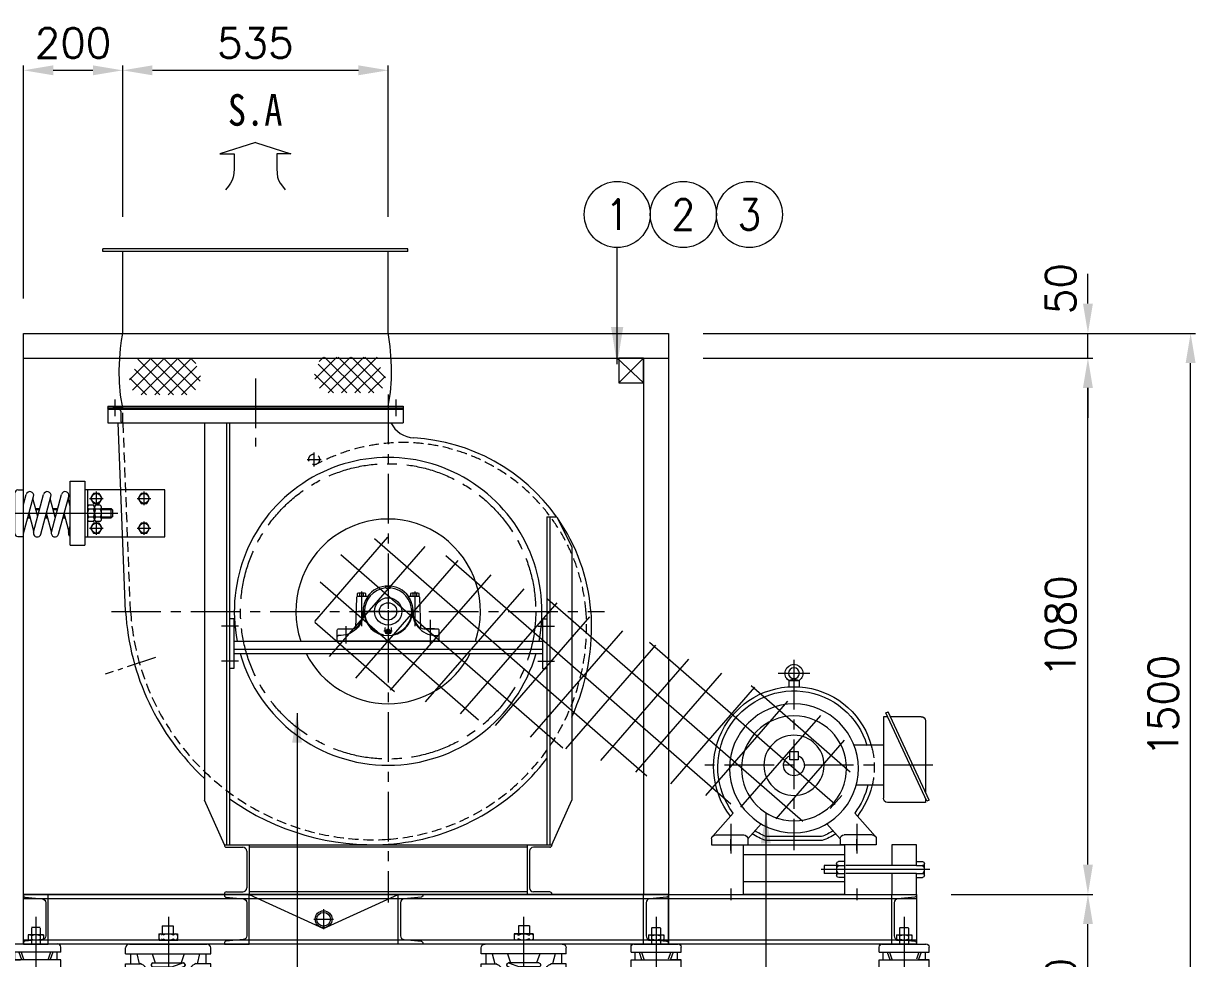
# Model space of a CAD drawing. Extents: x 14 to 18249, y -500 to 12444.
# Drawn here: x 5758 to 8121, y 2894 to 4778 of the extents above; entities that cross this region are included whole.
import ezdxf
from ezdxf.enums import TextEntityAlignment as Align

# ---------------------------------------------------------------- set-up
doc = ezdxf.new("R2010")
doc.units = 0
doc.header["$LTSCALE"] = 80
doc.header["$MEASUREMENT"] = 0
for name, pattern in [('CEN', [26, 20, -2, 2, -2]), ('CENTER', [2, 1.25, -0.25, 0.25, -0.25]), ('CENTER2', [1.125, 0.75, -0.125, 0.125, -0.125]), ('CENTERX2', [4, 2.5, -0.5, 0.5, -0.5]), ('HIDDEN', [0.375, 0.25, -0.125]), ('HIDDENX2', [0.75, 0.5, -0.25])]:
    doc.linetypes.add(name, pattern=pattern)
doc.layers.get('0').update_dxf_attribs({"linetype": 'CONTINUOUS', "lineweight": 18})
doc.layers.get('DEFPOINTS').update_dxf_attribs({"linetype": 'CONTINUOUS', "lineweight": 18})
for name, color, linetype, lineweight in [('12', 1, 'CENTER', 18), ('2', 2, 'HIDDENX2', 18), ('3', 2, 'CONTINUOUS', 18), ('ACT', 7, 'CONTINUOUS', 18), ('BASE', 7, 'CONTINUOUS', 18), ('CEN', 1, 'CEN', 18), ('CENTER', 1, 'CENTER', 18), ('DIM', 4, 'CONTINUOUS', 18), ('LIN', 2, 'CONTINUOUS', 18), ('NACHI', 16, 'CONTINUOUS', 18), ('NO', 2, 'CONTINUOUS', 18), ('THIN', 3, 'CONTINUOUS', 18)]:
    doc.layers.add(name, color=color, linetype=linetype, lineweight=lineweight)
doc.styles.add('GSC', font='romans.shx', dxfattribs={"width": 0.8, "height": 4, "bigfont": 'ghs.shx'})
doc.styles.add('ITALICT', font='TXT', dxfattribs={"width": 0.95, "height": 3})
doc.styles.get("Standard").update_dxf_attribs({"font": 'txt.shx', "bigfont": '2hs.shx'})
doc.dimstyles.get("Standard").update_dxf_attribs({"dimscale": 0, "dimtxt": 60, "dimasz": 60, "dimexe": 10, "dimexo": 70, "dimgap": 25, "dimtad": 1, "dimdec": 0, "dimlfac": -1, "dimzin": 0, "dimdsep": 46, "dimtxsty": 'Standard', "dimcen": 0, "dimclrd": 1, "dimclre": 1, "dimadec": 0, "dimazin": 0, "dimtfac": 1, "dimtdec": 0, "dimtix": 1, "dimtmove": 1, "dimatfit": 2, "dimfxl": 0, "dimtolj": 1, "dimtzin": 0, "dimlwd": 5, "dimlwe": 5, "dimarcsym": 0})

# ---------------------------------------------------------------- blocks, each defined once
blk = doc.blocks.new('*D14')
at = {"color": 1, "linetype": 'Continuous', "lineweight": 5}
for p, q in [((7628.4, 3023.4), (7913.9, 3023.4)), ((7903.9, 2713.4), (7903.9, 2963.4)), ((7778.4, 2653.4), (7913.9, 2653.4))]:
    blk.add_line(p, q, dxfattribs=at)
at = {"color": 1, "linetype": 'Continuous'}
for points in [[(7893.9, 2963.4), (7913.9, 2963.4), (7903.9, 3023.4)], [(7893.9, 2713.4), (7913.9, 2713.4), (7903.9, 2653.4)]]:
    blk.add_solid(points, dxfattribs=at)
at = {"layer": 'DEFPOINTS', "color": 0, "linetype": 'Continuous'}
for p in [(7558.4, 3023.4), (7903.9, 3023.4), (7708.4, 2653.4)]:
    blk.add_point(p, dxfattribs=at)
at = {"color": 0, "linetype": 'Continuous', "insert": (7848.9, 2818.4), "char_height": 60, "attachment_point": 5, "rotation": 90}
blk.add_mtext('\\A1;370', dxfattribs=at)
blk = doc.blocks.new('*D15')
at = {"color": 1, "linetype": 'Continuous', "lineweight": 5}
for p, q in [((7128.4, 4103.4), (7913.9, 4103.4)), ((7903.9, 3083.4), (7903.9, 4043.4)), ((7628.4, 3023.4), (7913.9, 3023.4))]:
    blk.add_line(p, q, dxfattribs=at)
at = {"color": 1, "linetype": 'Continuous'}
for points in [[(7893.9, 4043.4), (7913.9, 4043.4), (7903.9, 4103.4)], [(7893.9, 3083.4), (7913.9, 3083.4), (7903.9, 3023.4)]]:
    blk.add_solid(points, dxfattribs=at)
at = {"layer": 'DEFPOINTS', "color": 0, "linetype": 'Continuous'}
for p in [(7058.4, 4103.4), (7903.9, 4103.4), (7558.4, 3023.4)]:
    blk.add_point(p, dxfattribs=at)
at = {"color": 0, "linetype": 'Continuous', "insert": (7848.9, 3563.4), "char_height": 60, "attachment_point": 5, "rotation": 90}
blk.add_mtext('\\A1;1080', dxfattribs=at)
blk = doc.blocks.new('*D16')
at = {"color": 1, "linetype": 'Continuous', "lineweight": 5}
for p, q in [((7903.9, 4213.4), (7903.9, 4273.4)), ((7128.4, 4153.4), (7913.9, 4153.4)), ((7903.9, 4103.4), (7903.9, 4153.4)), ((7128.4, 4103.4), (7913.9, 4103.4)), ((7903.9, 4043.4), (7903.9, 3983.4))]:
    blk.add_line(p, q, dxfattribs=at)
at = {"color": 1, "linetype": 'Continuous'}
for points in [[(7893.9, 4213.4), (7913.9, 4213.4), (7903.9, 4153.4)], [(7893.9, 4043.4), (7913.9, 4043.4), (7903.9, 4103.4)]]:
    blk.add_solid(points, dxfattribs=at)
at = {"layer": 'DEFPOINTS', "color": 0, "linetype": 'Continuous'}
for p in [(7058.4, 4153.4), (7903.9, 4153.4), (7058.4, 4103.4)]:
    blk.add_point(p, dxfattribs=at)
at = {"color": 0, "linetype": 'Continuous', "insert": (7848.9, 4243.4), "char_height": 60, "attachment_point": 5, "rotation": 90}
blk.add_mtext('\\A1;50', dxfattribs=at)
blk = doc.blocks.new('*D17')
at = {"color": 1, "linetype": 'Continuous', "lineweight": 5}
for p, q in [((7128.4, 4153.4), (8120.8, 4153.4)), ((8110.8, 2713.4), (8110.8, 4093.4)), ((7778.4, 2653.4), (8120.8, 2653.4))]:
    blk.add_line(p, q, dxfattribs=at)
at = {"color": 1, "linetype": 'Continuous'}
for points in [[(8100.8, 4093.4), (8120.8, 4093.4), (8110.8, 4153.4)], [(8100.8, 2713.4), (8120.8, 2713.4), (8110.8, 2653.4)]]:
    blk.add_solid(points, dxfattribs=at)
at = {"layer": 'DEFPOINTS', "color": 0, "linetype": 'Continuous'}
for p in [(7058.4, 4153.4), (8110.8, 4153.4), (7708.4, 2653.4)]:
    blk.add_point(p, dxfattribs=at)
at = {"color": 0, "linetype": 'Continuous', "insert": (8055.8, 3403.4), "char_height": 60, "attachment_point": 5, "rotation": 90}
blk.add_mtext('\\A1;1500', dxfattribs=at)
blk = doc.blocks.new('htr(w)')
at = {"color": 2, "linetype": 'ByBlock'}
blk.add_line((-339.1, 112.4), (-339.1, -0.7), dxfattribs=at)
at = {"color": 2}
blk.add_line((287.4, 66), (272.6, 66), dxfattribs=at)
at = {"color": 6}
blk.add_line((285, 68.5), (275, 68.5), dxfattribs=at)
at = {"color": 2}
blk.add_lwpolyline([(285, 66), (285, 68.5), (284.5, 69), (275.5, 69), (275, 68.5), (275, 66)], dxfattribs=at)
at = {"layer": 'CEN'}
for p, q in [((-272.5, 91.4), (-305.1, 91.4)), ((-288.8, 75.2), (-288.8, 107.7)), ((-158.3, 91.4), (-190.8, 91.4)), ((-174.5, 75.2), (-174.5, 107.7)), ((303.4, 91.4), (335.9, 91.4)), ((319.6, 75.2), (319.6, 107.7)), ((412.2, 91.4), (444.7, 91.4)), ((428.4, 75.2), (428.4, 107.7)), ((-288.8, 4), (-288.8, 36.5)), ((340.6, 55.8), (-225.8, 55.8)), ((-174.5, 4), (-174.5, 36.5)), ((319.6, 4), (319.6, 36.5)), ((428.4, 4), (428.4, 36.5)), ((-272.5, 20.2), (-305.1, 20.2)), ((-158.3, 20.2), (-190.8, 20.2)), ((303.4, 20.2), (335.9, 20.2)), ((412.2, 20.2), (444.7, 20.2))]:
    blk.add_line(p, q, dxfattribs=at)
at = {"layer": 'DIM'}
for p, q in [((-186.6, 64.7), (-212.4, 64.7)), ((-95.1, 64.7), (-99.8, 64.7)), ((-75.9, 64.7), (-76.3, 64.7)), ((-52.4, 64.7), (-57.1, 64.7)), ((-10.7, 64.7), (-15.5, 64.7)), ((275.2, 64.7), (50.7, 64.7)), ((315.2, 64.7), (334.3, 64.7)), ((-186.6, 47), (-212.4, 47)), ((-71.2, 47), (-81, 47)), ((-29.5, 47), (-38.3, 47)), ((275.2, 47), (50.7, 47)), ((315.2, 47), (334.3, 47))]:
    blk.add_line(p, q, dxfattribs=at)
at = {"layer": 'LIN'}
for p, q in [((-111.7, 132.6), (-146.6, 132.6)), ((-146.6, -20.9), (-146.6, 132.6)), ((-111.7, 132.6), (-111.7, -20.9)), ((-146.6, 112.4), (-339.1, 112.4)), ((-295.6, 103.3), (-302.5, 91.4)), ((-302.5, 91.4), (-295.6, 79.6)), ((-282, 103.3), (-295.6, 103.3)), ((-275.1, 91.4), (-282, 103.3)), ((-282, 79.6), (-275.1, 91.4)), ((-181.4, 103.3), (-188.2, 91.4)), ((-188.2, 91.4), (-181.4, 79.6)), ((-167.7, 103.3), (-181.4, 103.3)), ((-160.8, 91.4), (-167.7, 103.3)), ((-167.7, 79.6), (-160.8, 91.4)), ((-153.6, -0.7), (-153.6, 112.4)), ((-107.8, 101), (-111.7, 86.6)), ((-108.7, 97.8), (-97.5, 55.8)), ((-84.1, 105.7), (-108.3, 15.4)), ((-66.6, 101), (-90.8, 10.7)), ((-66.7, 100.5), (-54.7, 55.8)), ((-41.4, 105.7), (-65.6, 15.4)), ((-23.8, 101), (-48, 10.7)), ((-24.5, 98.5), (-13.1, 55.8)), ((0, 104.7), (-23.9, 15.4)), ((0, 111.7), (0, 0)), ((14, 111.7), (0, 111.7)), ((20.9, 104.7), (20.9, 7)), ((291.7, 112.4), (478.7, 112.4)), ((291.7, -0.7), (291.7, 112.4)), ((298.7, -0.7), (298.7, 112.4)), ((305.9, 91.4), (312.8, 103.3)), ((312.8, 79.6), (305.9, 91.4)), ((312.8, 103.3), (326.5, 103.3)), ((326.5, 103.3), (333.3, 91.4)), ((333.3, 91.4), (326.5, 79.6)), ((414.7, 91.4), (421.6, 103.3)), ((421.6, 79.6), (414.7, 91.4)), ((421.6, 103.3), (435.3, 103.3)), ((435.3, 103.3), (442.1, 91.4)), ((442.1, 91.4), (435.3, 79.6)), ((478.7, 112.4), (478.7, -0.7)), ((-295.6, 79.6), (-282, 79.6)), ((-213.8, 63.3), (-210.1, 67)), ((-213.8, 63.3), (-213.8, 48.4)), ((-186.6, 67), (-210.1, 67)), ((-210.1, 67), (-210.1, 44.7)), ((-186.6, 70.4), (-186.6, 41.3)), ((-184, 75.2), (-172.6, 75.2)), ((-184, 65.5), (-172.6, 65.5)), ((-181.4, 79.6), (-167.7, 79.6)), ((-170.1, 70.4), (-170.1, 41.3)), ((-167.5, 75.2), (-156.1, 75.2)), ((-167.5, 65.5), (-156.1, 65.5)), ((-94.5, 67), (-100.4, 67)), ((-76.1, 65.4), (-64.1, 20.8)), ((-51.7, 67), (-57.7, 67)), ((-33.9, 63.4), (-22.5, 20.8)), ((-10.1, 67), (-16.1, 67)), ((23.5, 75.2), (34.9, 75.2)), ((23.5, 65.5), (34.9, 65.5)), ((37.4, 70.4), (37.4, 41.3)), ((40, 75.2), (51.4, 75.2)), ((40, 65.5), (51.4, 65.5)), ((275.2, 67), (50.7, 67)), ((53.9, 70.4), (53.9, 41.3)), ((275.2, 70.4), (275.2, 41.3)), ((277.7, 75.2), (289.2, 75.2)), ((277.7, 65.5), (289.2, 65.5)), ((312.6, 75.2), (301.2, 75.2)), ((312.6, 65.5), (301.2, 65.5)), ((326.5, 79.6), (312.8, 79.6)), ((315.2, 70.4), (315.2, 41.3)), ((315.2, 67), (332, 67)), ((335.7, 63.3), (332, 67)), ((332, 67), (332, 44.7)), ((335.7, 63.3), (335.7, 48.4)), ((435.3, 79.6), (421.6, 79.6)), ((-295.6, 32.1), (-302.5, 20.2)), ((-282, 32.1), (-295.6, 32.1)), ((-275.1, 20.2), (-282, 32.1)), ((-213.8, 48.4), (-210.1, 44.7)), ((-186.6, 44.7), (-210.1, 44.7)), ((-181.4, 32.1), (-188.2, 20.2)), ((-184, 46.2), (-172.6, 46.2)), ((-184, 36.5), (-172.6, 36.5)), ((-167.7, 32.1), (-181.4, 32.1)), ((-160.8, 20.2), (-167.7, 32.1)), ((-167.5, 46.2), (-156.1, 46.2)), ((-167.5, 36.5), (-156.1, 36.5)), ((-111.7, 38.9), (-106.8, 20.8)), ((-70.5, 44.7), (-81.7, 44.7)), ((-28.9, 44.7), (-38.9, 44.7)), ((0, 34.6), (-6.4, 10.7)), ((23.5, 46.2), (34.9, 46.2)), ((23.5, 36.5), (34.9, 36.5)), ((40, 46.2), (51.4, 46.2)), ((40, 36.5), (51.4, 36.5)), ((275.2, 44.7), (50.7, 44.7)), ((277.7, 46.2), (289.2, 46.2)), ((277.7, 36.5), (289.2, 36.5)), ((312.6, 46.2), (301.2, 46.2)), ((312.6, 36.5), (301.2, 36.5)), ((305.9, 20.2), (312.8, 32.1)), ((312.8, 32.1), (326.5, 32.1)), ((315.2, 44.7), (332, 44.7)), ((326.5, 32.1), (333.3, 20.2)), ((335.7, 48.4), (332, 44.7)), ((414.7, 20.2), (421.6, 32.1)), ((421.6, 32.1), (435.3, 32.1)), ((435.3, 32.1), (442.1, 20.2)), ((-302.5, 20.2), (-295.6, 8.4)), ((-295.6, 8.4), (-282, 8.4)), ((-282, 8.4), (-275.1, 20.2)), ((-188.2, 20.2), (-181.4, 8.4)), ((-181.4, 8.4), (-167.7, 8.4)), ((-167.7, 8.4), (-160.8, 20.2)), ((14, 0), (0, 0)), ((312.8, 8.4), (305.9, 20.2)), ((326.5, 8.4), (312.8, 8.4)), ((333.3, 20.2), (326.5, 8.4)), ((421.6, 8.4), (414.7, 20.2)), ((435.3, 8.4), (421.6, 8.4)), ((442.1, 20.2), (435.3, 8.4)), ((-339.1, -0.7), (-146.6, -0.7)), ((-111.7, -20.9), (-146.6, -20.9)), ((478.7, -0.7), (291.7, -0.7))]:
    blk.add_line(p, q, dxfattribs=at)
for centre, major_axis, start_param, end_param in [((-75.3, 103.4), (6.42, 6.42), 5.235988, 8.37758), ((-32.6, 103.4), (-6.42, 6.42), 3.665191, 6.806784), ((-116.6, 103.4), (-6.42, 6.42), 3.665191, 4.927986), ((14, 104.7), (4.94, 4.94), 5.497787, 7.068583), ((-166.9, 55.8), (13.9, 13.9), 1.843141, 2.869248), ((-180.7, 70.4), (-4.15, 4.15), -0.180888, 1.751684), ((-176, 70.4), (-4.15, 4.15), 2.960705, 4.893277), ((-189.8, 55.8), (-13.9, 13.9), 3.413937, 4.440045), ((-150.4, 55.8), (13.9, 13.9), 1.843141, 2.869248), ((-164.2, 70.4), (-4.15, 4.15), -0.180888, 1.751684), ((-159.5, 70.4), (-4.15, 4.15), 2.960705, 4.893277), ((-173.3, 55.8), (-13.9, 13.9), 3.413937, 4.440045), ((40.6, 55.8), (-13.9, 13.9), 0.272344, 1.298452), ((26.8, 70.4), (-4.15, 4.15), -0.180888, 1.751684), ((31.6, 70.4), (-4.15, 4.15), 2.960705, 4.893277), ((17.7, 55.8), (13.9, 13.9), 4.984733, 6.010841), ((57.1, 55.8), (-13.9, 13.9), 0.272344, 1.298452), ((43.3, 70.4), (-4.15, 4.15), -0.180888, 1.751684), ((48.1, 70.4), (-4.15, 4.15), 2.960705, 4.893277), ((34.2, 55.8), (-13.9, 13.9), 3.413937, 4.440045), ((294.9, 55.8), (-13.9, 13.9), 0.272344, 1.298452), ((281.1, 70.4), (-4.15, 4.15), -0.180888, 1.751684), ((285.8, 70.4), (4.15, 4.15), 4.531501, 6.464073), ((272, 55.8), (-13.9, 13.9), 3.413937, 4.440045), ((318.4, 55.8), (-13.9, 13.9), 0.272344, 1.298452), ((304.6, 70.4), (-4.15, 4.15), -0.180888, 1.751684), ((309.3, 70.4), (4.15, 4.15), 4.531501, 6.464073), ((295.5, 55.8), (-13.9, 13.9), 3.413937, 4.440045), ((-180.7, 41.3), (-4.15, 4.15), -0.180888, 1.751684), ((-176, 41.3), (4.15, 4.15), 4.531501, 6.464073), ((-164.2, 41.3), (-4.15, 4.15), -0.180888, 1.751684), ((-159.5, 41.3), (-4.15, 4.15), 2.960705, 4.893277), ((26.8, 41.3), (-4.15, 4.15), -0.180888, 1.751684), ((31.6, 41.3), (-4.15, 4.15), 2.960705, 4.893277), ((43.3, 41.3), (-4.15, 4.15), -0.180888, 1.751684), ((48.1, 41.3), (-4.15, 4.15), 2.960705, 4.893277), ((281.1, 41.3), (-4.15, 4.15), -0.180888, 1.751684), ((285.8, 41.3), (-4.15, 4.15), 2.960705, 4.893277), ((304.6, 41.3), (-4.15, 4.15), -0.180888, 1.751684), ((309.3, 41.3), (-4.15, 4.15), 2.960705, 4.893277), ((-99.5, 13), (-6.42, 6.42), 0.523599, 3.665191), ((-56.8, 13), (-6.42, 6.42), 0.523599, 3.665191), ((-15.2, 13), (-6.42, 6.42), 0.523599, 3.665191), ((14, 7), (4.94, 4.94), 3.926991, 5.497787)]:
    blk.add_ellipse(centre, major_axis=major_axis, ratio=1, start_param=start_param, end_param=end_param, dxfattribs=at)
for centre, major_axis in [((-288.8, 91.4), (-8.39, 8.39)), ((-174.5, 91.4), (-8.39, 8.39)), ((319.6, 91.4), (-8.39, 8.39)), ((428.4, 91.4), (-8.39, 8.39)), ((-288.8, 20.2), (-8.39, 8.39)), ((-174.5, 20.2), (-8.39, 8.39)), ((319.6, 20.2), (8.39, 8.39)), ((428.4, 20.2), (8.39, 8.39))]:
    blk.add_ellipse(centre, major_axis=major_axis, ratio=1, dxfattribs=at)
at = {"layer": 'THIN', "color": 6}
for p, q in [((275.5, 66), (275.5, 69)), ((284.5, 66), (284.5, 69))]:
    blk.add_line(p, q, dxfattribs=at)
blk = doc.blocks.new('SPRING MOUNT(def 50 FRONT)')
at = {"lineweight": 15}
for p, q in [((129.9, 238.5), (129.9, 222.3)), ((129.9, 238.5), (152, 238.5)), ((152, 238.5), (152, 222.3)), ((122.7, 222.2), (160.6, 222.2)), ((122.7, 222.2), (122.7, 209.6)), ((160.6, 222.2), (160.6, 209.6)), ((55.9, 181.7), (55.9, 193.7)), ((55.9, 181.7), (55.9, 193.7)), ((63.8, 201.7), (219.5, 201.7)), ((123.3, 209.6), (161.2, 209.6)), ((227.4, 181.7), (227.4, 193.7)), ((227.4, 181.7), (227.4, 193.7)), ((55.9, 181.7), (227.4, 181.7)), ((65.5, 181.7), (65.5, 162.1)), ((78.2, 181.7), (83.3, 162.1)), ((109.3, 181.7), (115.5, 163.7)), ((174, 181.7), (167.9, 163.7)), ((205.1, 181.7), (200.1, 162.1)), ((217.8, 181.7), (217.8, 162.1)), ((55.9, 68.1), (55.9, 162.1)), ((55.9, 162.1), (85.5, 162.1)), ((107.6, 160.5), (107.6, 158.7)), ((110.8, 163.7), (172.5, 163.7)), ((110.8, 155.5), (149.8, 155.5)), ((172.5, 163.7), (112.9, 142.3)), ((174.3, 123.3), (113.9, 142.2)), ((172.5, 155.5), (126.2, 138.4)), ((175.7, 160.5), (175.7, 158.7)), ((227.4, 162.1), (197.8, 162.1)), ((227.4, 162.1), (197.8, 162.1)), ((227.4, 68.1), (227.4, 162.1)), ((101.3, 140.9), (107.6, 64.8)), ((110, 140.3), (109.5, 138.8)), ((110, 140.2), (109.5, 138.8)), ((160.8, 119.4), (111.1, 134.9)), ((173.6, 123.4), (112.9, 104.1)), ((182.1, 140.9), (175.7, 64.8)), ((176.5, 120), (176.4, 118.2)), ((110.6, 102.1), (110.1, 100.6)), ((110.6, 102), (110.1, 100.5)), ((161, 77.7), (111.9, 96.5)), ((172.8, 80.4), (114.4, 104)), ((173.6, 115), (124.3, 100)), ((172.7, 80.4), (112.9, 66.5)), ((172.4, 72.2), (151.4, 67.1)), ((175.7, 77.3), (175.7, 75.4)), ((39, 52.3), (17.6, 52.3)), ((17.6, 31.7), (17.6, 52.3)), ((110.6, 64.5), (110.1, 63)), ((112, 59), (141.7, 59)), ((114.9, 58.5), (141.7, 58.5)), ((173, 58.5), (115.3, 58.5)), ((116, 67.1), (141.7, 67.1)), ((172.5, 67.1), (141.7, 67.1)), ((172.5, 59), (141.7, 59)), ((172.5, 58.5), (141.7, 58.5)), ((175.7, 64), (175.7, 62.1)), ((175.7, 63.5), (175.7, 61.7)), ((263.7, 52.3), (242.4, 52.3)), ((263.7, 52.3), (263.7, 31.7)), ((263.5, 42), (17.6, 42)), ((263.5, 31.7), (17.6, 31.7))]:
    blk.add_line(p, q, dxfattribs=at)
for centre, radius, start, end in [((126.6, 217.7), 4.47, 27.8855, 152.1145), ((141.7, 195.2), 27, 65.8105, 114.1895), ((156.7, 217.7), 4.48, 28.0312, 151.9688), ((63.8, 193.7), 7.9, 90, 180), ((126.6, 214), 4.47, 207.8855, 332.1145), ((141.7, 236.6), 27, 245.8105, 294.1895), ((156.7, 214), 4.48, 208.0312, 331.9688), ((219.5, 193.7), 7.9, 0, 90), ((219.5, 193.7), 7.9, 0, 90), ((77.6, 139.8), 23.7, 2.7593, 70.3922), ((110.8, 160.5), 3.16, 90, 180), ((110.8, 158.7), 3.16, 180, 270), ((113, 139.3), 3.2, 73.0374, 160.654), ((113, 139.2), 3.2, 73.0374, 160.654), ((172.5, 160.5), 3.16, 0, 90), ((172.5, 158.7), 3.16, 270, 0), ((205.7, 139.8), 23.7, 109.6078, 177.2407), ((112.5, 137.7), 3.16, 160.7604, 250.7604), ((112.5, 137.8), 3.16, 160.7604, 250.7604), ((112.6, 137.7), 3.17, 247.2939, 261.591), ((112.6, 137.8), 3.17, 247.2939, 261.591), ((173.2, 118.2), 3.16, 270, 0), ((173.4, 120.3), 3.16, 355.8918, 85.8918), ((113.1, 99.5), 3.16, 160.7604, 250.7604), ((113.1, 99.5), 3.16, 160.7604, 250.7604), ((113.6, 101), 3.2, 73.0374, 160.654), ((113.6, 100.9), 3.2, 73.0374, 160.654), ((113.2, 99.5), 3.17, 247.2939, 261.591), ((113.2, 99.4), 3.17, 247.2939, 261.591), ((172.6, 75.4), 3.16, 266.4469, 0), ((172.6, 77.3), 3.16, 0, 90), ((40.1, 68.1), 15.8, 270, 0), ((115.3, 66.4), 7.9, 191.7194, 270), ((113.1, 61.9), 3.16, 160.7604, 250.7604), ((113.6, 63.4), 3.2, 98.9445, 160.654), ((113.2, 61.9), 3.17, 247.2939, 248.2755), ((172.5, 64), 3.16, 0, 90), ((172.5, 62.1), 3.16, 270, 0), ((172.5, 61.7), 3.16, 270, 0), ((243.2, 68.1), 15.8, 180, 270)]:
    blk.add_arc(centre, radius, start, end, dxfattribs=at)
at = {"layer": '12', "lineweight": 15}
for p, q in [((17.6, 52.3), (17.6, 52.3)), ((263.7, 52.3), (263.7, 52.3))]:
    blk.add_line(p, q, dxfattribs=at)
at = {"layer": '3', "linetype": 'CENTERX2', "lineweight": 15}
blk.add_line((142.3, 256.5), (142.3, 5.2), dxfattribs=at)
blk = doc.blocks.new('SPRING MOUNT(def 50 SIDE)')
at = {"lineweight": 15}
for p, q in [((94.2, 220.9), (63.3, 220.9)), ((63.3, 220.9), (63.3, 210.6)), ((87.8, 236.1), (69.8, 236.1)), ((69.8, 234.6), (69.8, 202.7)), ((87.8, 234.6), (87.8, 202.7)), ((94.2, 220.9), (94.2, 210.6)), ((28.3, 186.5), (28.3, 196.3)), ((122.8, 202.7), (34.7, 202.7)), ((94.2, 210.6), (63.3, 210.6)), ((129.2, 186.5), (129.2, 196.3)), ((129.2, 186.5), (28.3, 186.5)), ((129.2, 170.6), (28.3, 170.6)), ((28.3, 170.6), (48.1, 170.6)), ((28.3, 67.4), (28.3, 170.6)), ((36.1, 186.5), (36.1, 170.6)), ((44.6, 186.5), (49.6, 171.8)), ((49.2, 186.5), (54.1, 171.9)), ((108.4, 186.5), (103.4, 171.9)), ((113, 186.5), (107.9, 171.8)), ((121.4, 186.5), (121.4, 170.6)), ((129.2, 67.4), (129.2, 170.6)), ((15.4, 54.6), (15.4, 32.7)), ((142.1, 32.7), (142.1, 54.6)), ((15.4, 43.7), (142.1, 43.7)), ((15.4, 32.7), (142.1, 32.7))]:
    blk.add_line(p, q, dxfattribs=at)
for centre, radius, start, end in [((66.6, 217.3), 3.64, 28.0312, 151.9688), ((78.8, 199), 22, 65.8105, 114.1895), ((91, 217.3), 3.63, 27.8855, 152.1145), ((34.7, 196.3), 6.42, 90, 180), ((34.7, 196.3), 6.42, 90, 180), ((66.6, 214.3), 3.64, 208.0312, 331.9688), ((78.8, 232.6), 22, 245.8105, 294.1895), ((91, 214.3), 3.63, 207.8855, 332.1145), ((122.8, 196.3), 6.42, 0, 90), ((15.4, 67.4), 12.8, 270, 0), ((142.1, 67.4), 12.8, 180, 270)]:
    blk.add_arc(centre, radius, start, end, dxfattribs=at)
at = {"layer": '3', "linetype": 'CENTERX2', "lineweight": 15}
blk.add_line((78.8, 257.2), (78.8, 5), dxfattribs=at)
blk = doc.blocks.new('*D49')
at = {"color": 1, "linetype": 'Continuous', "lineweight": 5}
for p, q in [((5758.4, 4223.4), (5758.4, 4693.2)), ((5818.4, 4683.2), (5898.4, 4683.2)), ((5958.4, 4388.4), (5958.4, 4693.2))]:
    blk.add_line(p, q, dxfattribs=at)
at = {"color": 1, "linetype": 'Continuous'}
for points in [[(5818.4, 4693.2), (5818.4, 4673.2), (5758.4, 4683.2)], [(5898.4, 4693.2), (5898.4, 4673.2), (5958.4, 4683.2)]]:
    blk.add_solid(points, dxfattribs=at)
at = {"layer": 'DEFPOINTS', "color": 0, "linetype": 'Continuous'}
for p in [(5958.4, 4683.2), (5958.4, 4318.4), (5758.4, 4153.4)]:
    blk.add_point(p, dxfattribs=at)
at = {"color": 0, "linetype": 'Continuous', "insert": (5858.4, 4738.2), "char_height": 60, "attachment_point": 5}
blk.add_mtext('\\A1;200', dxfattribs=at)
blk = doc.blocks.new('*D50')
at = {"color": 1, "linetype": 'Continuous', "lineweight": 5}
for p, q in [((5958.4, 4388.4), (5958.4, 4693.2)), ((6018.4, 4683.2), (6433.5, 4683.2)), ((6493.5, 4388.4), (6493.5, 4693.2))]:
    blk.add_line(p, q, dxfattribs=at)
at = {"color": 1, "linetype": 'Continuous'}
for points in [[(6018.4, 4693.2), (6018.4, 4673.2), (5958.4, 4683.2)], [(6433.5, 4693.2), (6433.5, 4673.2), (6493.5, 4683.2)]]:
    blk.add_solid(points, dxfattribs=at)
at = {"layer": 'DEFPOINTS', "color": 0, "linetype": 'Continuous'}
for p in [(6493.5, 4683.2), (5958.4, 4318.4), (6493.5, 4318.4)]:
    blk.add_point(p, dxfattribs=at)
at = {"color": 0, "linetype": 'Continuous', "insert": (6225.9, 4738.2), "char_height": 60, "attachment_point": 5}
blk.add_mtext('\\A1;535', dxfattribs=at)
blk = doc.blocks.new('15-1')
for p, q in [((0, 334.3), (-10.6, 330.6)), ((10.6, 330.6), (0, 334.3)), ((10.6, 330.6), (-10.6, 330.6)), ((-10.6, 330.6), (-10.6, 318)), ((10.6, 330.6), (10.6, 318)), ((-272.4, 89.5), (-189.7, 267.5)), ((-267.9, 87.4), (-185.2, 265.4)), ((-185.2, 265.4), (-189.7, 267.5)), ((-265, 249.6), (-265, 105.4)), ((-256.7, 257.9), (-194.1, 257.9)), ((-188.6, 257.9), (-180.3, 257.9)), ((-180.3, 257.9), (-180.3, 93.6)), ((-180.3, 200.2), (-121.2, 200.2)), ((8.3, 187.5), (-8.3, 187.5)), ((-8.3, 187.5), (-8.3, 170.9)), ((-8.3, 170.9), (8.3, 170.9)), ((8.3, 170.9), (8.3, 187.5)), ((-180.3, 119.8), (-125.3, 119.8)), ((-272.4, 89.5), (-267.9, 87.4)), ((-265, 93.6), (-265, 85.3)), ((-265, 85.3), (-188.6, 85.3)), ((-163.6, 17.5), (-122.5, 63.8)), ((163.6, 17.5), (122.5, 63.8)), ((-93, 11.6), (-66.2, 41.8)), ((93, 11.6), (66.2, 41.8)), ((-166, 11.6), (-166, 0)), ((-166, 0), (-93, 0)), ((-157.7, 19.9), (-101.3, 19.9)), ((-93, 11.6), (-93, 0)), ((-56.9, 8.3), (56.9, 8.3)), ((-55.4, 16.3), (55.4, 16.3)), ((93, 11.6), (93, 0)), ((166, 0), (93, 0)), ((157.7, 19.9), (101.3, 19.9)), ((166, 11.6), (166, 0))]:
    blk.add_line(p, q)
for centre, radius in [((0, 345.3), 11), ((0, 153.7), 129.8), ((0, 153.7), 105.8), ((0, 160), 60.6)]:
    blk.add_circle(centre, radius)
for centre, radius, start, end in [((0, 345.3), 18.1, 305.6333, 234.3667), ((0, 156.4), 161.9, 322.3568, 166.2123), ((0, 156.4), 153.5, 322.9238, 163.4421), ((-256.7, 249.6), 8.3, 90, 180), ((0, 160), 21, 113.1766, 66.6119), ((0, 156.4), 153.5, 193.774, 217.0762), ((0, 156.4), 161.5, 193.7877, 217.6432), ((-188.6, 93.6), 8.3, 270, 0), ((0, 159.5), 153.5, 239.141, 248.8506), ((0, 159.5), 153.5, 291.1494, 300.859), ((-157.7, 11.6), 8.3, 90, 180), ((-101.3, 11.6), 8.3, 0, 90), ((0, 159.5), 161.5, 238.6085, 249.3839), ((0, 159.5), 161.5, 290.6161, 301.3915), ((101.3, 11.6), 8.3, 90, 180), ((157.7, 11.6), 8.3, 0, 90)]:
    blk.add_arc(centre, radius, start, end)
at = {"linetype": 'HIDDEN'}
blk.add_arc((0, 156.4), 161.9, 166.2123, 193.7877, dxfattribs=at)
at = {"layer": '3', "linetype": 'CENTER'}
for p, q in [((0, 372.1), (0, -11.3)), ((31.9, 345.3), (-31.9, 345.3)), ((-280.1, 160), (186, 160)), ((-127, 41.8), (-127, -17.7)), ((127, 41.8), (127, -17.7))]:
    blk.add_line(p, q, dxfattribs=at)
at = {"layer": 'DEFPOINTS', "color": 0, "linetype": 'ByBlock'}
for p in [(-161.9, 160), (161.9, 160)]:
    blk.add_point(p, dxfattribs=at)
blk = doc.blocks.new('15-0')
at = {"lineweight": 15}
for points in [[(-189.4, 33), (-189.4, 75), (-139.4, 75), (-139.4, 33)], [(-189.4, 33), (-46.7, 33)], [(-139.4, 17), (-139.4, -25), (-189.4, -25), (-189.4, 17)], [(-189.4, 17), (-46.7, 17)]]:
    blk.add_lwpolyline(points, dxfattribs=at)
at = {"linetype": 'ByBlock', "lineweight": 15}
blk.add_lwpolyline([(159.6, 75), (-44.4, 75), (-44.4, -25), (159.6, -25), (159.6, 75)], dxfattribs=at)
blk.add_lwpolyline([(159.6, 55), (-44.4, 55), (-44.4, 0), (159.6, 0)], close=True, dxfattribs=at)
at = {"layer": '3', "color": 4, "linetype": 'ByBlock'}
for p, q in [((-69.4, 63.5), (-69.4, 86.5)), ((184.6, 63.5), (184.6, 86.5)), ((-69.4, -13.5), (-69.4, -36.5)), ((184.6, -13.5), (184.6, -36.5))]:
    blk.add_line(p, q, dxfattribs=at)
at = {"layer": 'BASE', "lineweight": 15}
for p, q in [((-205.4, 17), (-205.4, 37)), ((-189.4, 41), (-201.4, 41)), ((-189.4, 33), (-201.4, 33)), ((-44.4, 41), (-32.4, 41)), ((-44.4, 41), (-44.4, 9)), ((-32.4, 33), (-44.4, 33)), ((-28.4, 37), (-28.4, 13)), ((-28.4, 33), (-3.2, 33)), ((-3.2, 33), (-3.2, 17)), ((-205.4, 13), (-205.4, 17)), ((-189.4, 17), (-201.4, 17)), ((-189.4, 9), (-201.4, 9)), ((-44.6, 9), (-32.6, 9)), ((-32.4, 17), (-44.4, 17)), ((-28.4, 17), (-3.2, 17))]:
    blk.add_line(p, q, dxfattribs=at)
for centre, radius, start, end in [((-201.4, 37), 4, 90, 270), ((-195.4, 25), 10, 126.8699, 233.1301), ((-32.4, 37), 4, 270, 90), ((-38.4, 25), 10, 306.8699, 53.1301), ((-201.4, 13), 4, 90, 270), ((-32.4, 13), 4, 270, 90)]:
    blk.add_arc(centre, radius, start, end, dxfattribs=at)
at = {"layer": 'CEN', "lineweight": 15}
blk.add_line((-216.1, 25), (2.6, 25), dxfattribs=at)
at = {"linetype": 'Continuous'}
blk.add_blockref('15-1', (57.6, 75), dxfattribs=at)
blk = doc.blocks.new('06B')
at = {"layer": 'NACHI', "color": 0}
for p, q in [((37.5, 96.7), (25, 96.7)), ((27.5, 96.2), (27.5, 90.8)), ((35, 96.2), (35, 90.8)), ((145, 96.7), (132.5, 96.7)), ((135, 96.2), (135, 90.8)), ((142.5, 96.2), (142.5, 90.8)), ((21.2, 88.1), (19.3, 26.4)), ((45, 90), (23.2, 90)), ((24.1, 90.8), (24.1, 90)), ((38.4, 90.8), (38.4, 90)), ((146.8, 90), (125, 90)), ((131.6, 90.8), (131.6, 90)), ((145.9, 90.8), (145.9, 90)), ((150.7, 26.4), (148.8, 88.1))]:
    blk.add_line(p, q, dxfattribs=at)
at = {"layer": 'NACHI', "color": 1, "linetype": 'CENTER'}
for p, q in [((31.2, 100), (31.2, 30)), ((138.8, 100), (138.8, 30)), ((0, 30), (0, -5)), ((170, 43), (170, -8)), ((93.4, 20), (76.6, 20))]:
    blk.add_line(p, q, dxfattribs=at)
at = {"layer": 'NACHI', "color": 1}
for p, q in [((85, 115), (85, 65)), ((80, 60), (25, 60)), ((87.5, 60), (82.5, 60)), ((85, 62.5), (85, 57.5)), ((85, 55), (85, 5)), ((145, 60), (90, 60))]:
    blk.add_line(p, q, dxfattribs=at)
at = {"layer": 'NACHI', "color": 6}
blk.add_line((178.6, 25), (161.4, 25), dxfattribs=at)
at = {"layer": 'NACHI', "color": 0}
for points in [[(39.9, 90.8), (39.9, 96.2, 0.194007), (35, 96.2, 0.127017), (27.5, 96.2, 0.194007), (22.6, 96.2), (22.6, 90.8)], [(147.4, 90.8), (147.4, 96.2, 0.194007), (142.5, 96.2, 0.127017), (135, 96.2, 0.194007), (130.1, 96.2), (130.1, 90.8)]]:
    blk.add_lwpolyline(points, format="xyb", close=True, dxfattribs=at)
for points in [[(78.9, 107.1, 0.377042), (80, 108.3), (80, 108.8, -0.414214), (81.2, 110), (88.8, 110, -0.414214), (90, 108.8), (90, 108.3, 0.377042), (91.1, 107.1)], [(125, 90, -0.162278), (135, 60, 0.16397), (144.7, 31.2, 0.234328), (157.3, 25), (184.7, 25, -0.414214), (187.5, 22.2), (187.5, 0), (-17.5, 0), (-17.5, 22.2, -0.414214), (-14.7, 25), (12.7, 25, 0.234328), (25.3, 31.2, 0.16397), (35, 60, -0.162278), (45, 90)], [(36.2, 65.2), (36.2, 60, -0.426906), (-14.6, 11.3, 0.426906), (-17.5, 8.5)], [(133.8, 65.2), (133.8, 60, 0.426906), (184.6, 11.3, -0.426906), (187.5, 8.5)], [(91.6, 27.2, 0.236068), (91, 26), (91, 20, -1), (79, 20), (79, 26, 0.236068), (78.4, 27.2)]]:
    blk.add_lwpolyline(points, format="xyb", dxfattribs=at)
for centre, radius in [((85, 60), 27.5), ((85, 60), 17.5), ((85, 20), 4.2), ((85, 20), 3), ((85, 20), 1.8)]:
    blk.add_circle(centre, radius, dxfattribs=at)
for centre, radius, start, end in [((85, 60), 47.5, 99.0847, 259.0779), ((85, 60), 51.2, 35.8288, 144.1712), ((85, 125), 18.5, 256.7151, 283.2849), ((85, 60), 47.5, 280.9221, 80.9153), ((23.2, 88), 2, 90, 178.2376), ((146.8, 88), 2, 1.7624, 90), ((85, 60), 48.8, 180, 0)]:
    blk.add_arc(centre, radius, start, end, dxfattribs=at)

msp = doc.modelspace()

# ---------------------------------------------------------------- hatches: boundary and pattern name
at = {"linetype": 'ByBlock'}
h = msp.add_hatch(dxfattribs=at)
h.set_pattern_fill('ANSI37', color=256, scale=550, angle=3.9434, style=0)
h.set_pattern_definition([(48.9434, (508.046, 2000.53), (-51.8417, 45.1553), []), (138.9434, (508.046, 2000.53), (-45.1553, -51.8417), [])])
edge = h.paths.add_edge_path()
edge.add_line((7355.9, 3388.1), (6551.8, 3730.8))
edge.add_arc((6493.4, 3593.4), 149.3, 66.9738, 251.5155)
edge.add_line((6446, 3451.8), (7275.3, 3175.4))
edge.add_arc((7311.4, 3283.4), 113.8, 251.5155, 426.9738)
at = {"layer": '2', "linetype": 'Continuous'}
h = msp.add_hatch(dxfattribs=at)
h.set_pattern_fill('ANSI37', color=256, scale=153.425, style=0)
h.set_pattern_definition([(135, (12863.01, -304.614), (13.56098, 13.56098), []), (45, (12863.01, -304.614), (13.56098, -13.56098), [])])
h.paths.add_polyline_path([(5977.8, 4072.9), (5982.3, 4081), (5986, 4090.4), (5987.5, 4101.7), (6102.8, 4101.7), (6117.3, 4062), (6100.1, 4029.6), (5987.6, 4029.6), (5977, 4040.7), (5972.1, 4049.9), (5971.4, 4058), (5973.8, 4065.4)])
h = msp.add_hatch(dxfattribs=at)
h.set_pattern_fill('ANSI37', color=256, scale=153.425, style=0)
h.set_pattern_definition([(45, (-402.71, -300.843), (-13.56098, 13.56098), []), (135, (-402.71, -300.843), (-13.56098, -13.56098), [])])
h.paths.add_polyline_path([(6482.5, 4076.6), (6478, 4084.8), (6474.3, 4094.2), (6472.8, 4105.4), (6357.5, 4105.4), (6343, 4065.8), (6360.2, 4033.3), (6472.7, 4033.3), (6483.3, 4044.5), (6488.2, 4053.7), (6488.9, 4061.7), (6486.5, 4069.2)])

# ---------------------------------------------------------------- linework, layer by layer
at = {"linetype": 'Continuous'}
for p, q in [((6533.4, 4323.4), (5918.4, 4323.4)), ((5918.4, 4318.4), (5918.4, 4323.4)), ((6533.4, 4318.4), (6533.4, 4323.4)), ((6533.4, 4318.4), (5918.4, 4318.4)), ((5958.4, 4153.4), (5958.4, 4318.4)), ((6493.4, 4153.4), (6493.4, 4318.4)), ((7008.4, 4053.4), (6955, 4103.4)), ((6958.4, 4053.4), (7008.4, 4103.4)), ((7008.4, 4103.4), (7058.4, 4103.4))]:
    msp.add_line(p, q, dxfattribs=at)
at = {"color": 1, "linetype": 'CENTER'}
for p, q in [((6225.9, 4062.7), (6225.9, 3925.4)), ((5942.9, 4020), (5942.9, 3986.8)), ((6493.4, 4030.2), (6493.4, 3006.9)), ((6508.9, 4020), (6508.9, 3986.8)), ((5935.6, 3593.4), (6929.4, 3593.4)), ((6191.8, 3563.4), (6157.9, 3563.4)), ((6795, 3563.4), (6828.9, 3563.4)), ((6191.8, 3493.4), (6157.9, 3493.4)), ((6795, 3493.4), (6828.9, 3493.4))]:
    msp.add_line(p, q, dxfattribs=at)
for p, q in [((5928.4, 4006.4), (6523.4, 4006.4)), ((5928.4, 4006.4), (5928.4, 3973.4)), ((5928.4, 4003.4), (6523.4, 4003.4)), ((5928.4, 4000.4), (6523.4, 4000.4)), ((6523.4, 4006.4), (6523.4, 3973.4)), ((5928.4, 3973.4), (6523.4, 3973.4)), ((5964.3, 3593), (5949.3, 3973.4)), ((6813.4, 3784.1), (6833.3, 3784.1)), ((6833.3, 3784.1), (6863.4, 3723)), ((6182.4, 3578.4), (6173.4, 3578.4)), ((6182.4, 3578.4), (6182.4, 3478.4)), ((6804.4, 3578.4), (6804.4, 3478.4)), ((6804.4, 3578.4), (6813.4, 3578.4)), ((6182.4, 3533.4), (6804.4, 3533.4)), ((6182.4, 3517.4), (6804.4, 3517.4)), ((6182.4, 3508.4), (6804.4, 3508.4)), ((6182.4, 3478.4), (6173.4, 3478.4)), ((6804.4, 3478.4), (6813.4, 3478.4)), ((6163.4, 3123.4), (6123.4, 3213.4)), ((6823.4, 3123.4), (6863.4, 3213.4)), ((6163.4, 3123.4), (6823.4, 3123.4)), ((6213.4, 3123.4), (6213.4, 3023.4)), ((6213.4, 3123.4), (6213.4, 3123.4)), ((6773.4, 3118.4), (6213.4, 3118.4)), ((6773.4, 3123.4), (6773.4, 3023.4)), ((6773.4, 3123.4), (6773.4, 3123.4)), ((6773.4, 3028.4), (6213.4, 3028.4)), ((6163.4, 3023.4), (6823.4, 3023.4)), ((6163.4, 3023.4), (6823.4, 3023.4)), ((6213.4, 3023.4), (6363.4, 2954.5)), ((6363.4, 2954.5), (6513.4, 3023.4))]:
    msp.add_line(p, q)
at = {"color": 3, "linetype": 'HIDDEN'}
for p, q in [((5958.4, 4003.4), (5928.4, 4003.4)), ((5928.4, 4002.4), (5928.4, 4003.4)), ((5949.4, 4000.4), (5930.4, 4000.4)), ((5955.4, 3975.4), (5955.4, 3994.4)), ((5958.4, 3973.4), (5958.4, 4003.4)), ((5958.4, 3973.4), (5957.4, 3973.4)), ((5974.3, 3593.4), (5959.2, 3976.2))]:
    msp.add_line(p, q, dxfattribs=at)
at = {"color": 7, "linetype": 'Continuous'}
for p, q in [((6123.4, 3973.4), (6123.4, 3213.4)), ((6167.4, 3973.4), (6167.4, 3123.4)), ((6173.4, 3973.4), (6173.4, 3123.4)), ((6813.4, 3784.1), (6813.4, 3123.4)), ((6819.4, 3784.1), (6819.4, 3123.4)), ((6863.4, 3723), (6863.4, 3213.4)), ((6163.4, 3123.4), (6163.4, 3122.4)), ((6167.4, 3118.4), (6200.4, 3118.4)), ((6819.4, 3118.4), (6786.4, 3118.4)), ((6823.4, 3123.4), (6823.4, 3122.4)), ((6208.4, 3110.4), (6208.4, 3036.4)), ((6778.4, 3110.4), (6778.4, 3036.4)), ((6163.4, 3024.4), (6163.4, 3023.4)), ((6167.4, 3028.4), (6200.4, 3028.4)), ((6819.4, 3028.4), (6786.4, 3028.4)), ((6823.4, 3024.4), (6823.4, 3023.4))]:
    msp.add_line(p, q, dxfattribs=at)
at = {"color": 1}
for p, q in [((6330.2, 3899.5), (6358.2, 3899.5)), ((6344.2, 3885.5), (6344.2, 3913.5))]:
    msp.add_line(p, q, dxfattribs=at)
at = {"color": 1, "linetype": 'CENTER2'}
msp.add_line((6024.7, 3500.4), (5922.8, 3466.6), dxfattribs=at)
for points in [[(5958.4, 4003.4), (5953.9, 4028.6), (5951.8, 4054.4), (5951.5, 4079.5), (5952.6, 4102.9), (5954.3, 4123.1), (5956.2, 4139.1), (5957.8, 4149.6), (5958.4, 4153.4)], [(6493.4, 4006.4), (6497.9, 4034.3), (6500, 4061.1), (6500.2, 4086), (6499.2, 4108.1), (6497.5, 4126.7), (6495.6, 4141), (6494, 4150.2), (6493.4, 4153.4)]]:
    msp.add_lwpolyline(points)
at = {"linetype": 'Continuous'}
for points in [[(7008.4, 3023.4), (5758.4, 3023.4), (5758.4, 4103.4), (7008.4, 4103.4)], [(7008.4, 4103.4), (6958.4, 4103.4), (6958.4, 4053.4), (7008.4, 4053.4)], [(7058.4, 2923.4), (5758.4, 2923.4), (5758.4, 3023.4), (7058.4, 3023.4)], [(7058.4, 2931.4), (5758.4, 2931.4), (5758.4, 3015.4), (7058.4, 3015.4)], [(7558.4, 2923.4), (7058.4, 2923.4), (7058.4, 3023.4), (7558.4, 3023.4)], [(7558.4, 2931.4), (7058.4, 2931.4), (7058.4, 3015.4), (7558.4, 3015.4)]]:
    msp.add_lwpolyline(points, close=True, dxfattribs=at)
for points in [[(5808.4, 3023.4), (5758.4, 3023.4), (5758.4, 3021.5, 0.388879), (5762, 3017.5), (5796.1, 3014.6, -0.388879), (5803.4, 3006.6), (5803.4, 2940.2, -0.388879), (5796.1, 2932.2), (5762, 2929.2, 0.388879), (5758.4, 2925.3), (5758.4, 2923.4), (5808.4, 2923.4), (5808.4, 3023.4)], [(6213.4, 3023.4), (6163.4, 3023.4), (6163.4, 3021.5, 0.388879), (6167, 3017.5), (6201.1, 3014.6, -0.388879), (6208.4, 3006.6), (6208.4, 2940.2, -0.388879), (6201.1, 2932.2), (6167, 2929.2, 0.388879), (6163.4, 2925.3), (6163.4, 2923.4), (6213.4, 2923.4), (6213.4, 3023.4)], [(6513.4, 3023.4), (6563.4, 3023.4), (6563.4, 3021.5, -0.388879), (6559.7, 3017.5), (6525.7, 3014.6, 0.388879), (6518.4, 3006.6), (6518.4, 2940.2, 0.388879), (6525.7, 2932.2), (6559.7, 2929.2, -0.388879), (6563.4, 2925.3), (6563.4, 2923.4), (6513.4, 2923.4), (6513.4, 3023.4)], [(7008.4, 3023.4), (7058.4, 3023.4), (7058.4, 3021.5, -0.388879), (7054.7, 3017.5), (7020.7, 3014.6, 0.388879), (7013.4, 3006.6), (7013.4, 2940.2, 0.388879), (7020.7, 2932.2), (7054.7, 2929.2, -0.388879), (7058.4, 2925.3), (7058.4, 2923.4), (7008.4, 2923.4), (7008.4, 3023.4)], [(7508.4, 3023.4), (7558.4, 3023.4), (7558.4, 3021.5, -0.388879), (7554.7, 3017.5), (7520.7, 3014.6, 0.388879), (7513.4, 3006.6), (7513.4, 2940.2, 0.388879), (7520.7, 2932.2), (7554.7, 2929.2, -0.388879), (7558.4, 2925.3), (7558.4, 2923.4), (7508.4, 2923.4), (7508.4, 3023.4)]]:
    msp.add_lwpolyline(points, format="xyb", dxfattribs=at)
at = {"color": 3, "linetype": 'HIDDEN'}
msp.add_circle((6344.2, 3899.5), 10.8, dxfattribs=at)
at = {"color": 1, "linetype": 'CENTER'}
msp.add_circle((6493.4, 3593.4), 297.5, dxfattribs=at)
at = {"linetype": 'Continuous'}
for radius in [17, 13.8]:
    msp.add_circle((6363.4, 2973.4), radius, dxfattribs=at)
at = {"color": 3, "linetype": 'HIDDEN'}
for centre, radius, start, end in [((5930.4, 4002.4), 2, 180, 270), ((5949.4, 3994.4), 6, 0, 90), ((5957.4, 3975.4), 2, 180, 270), ((6523.4, 3563.4), 370, 4.6507, 118.06), ((6463.4, 3623.4), 490, 183.5101, 273.5101), ((6463.4, 3563.4), 430, 274.0006, 4.0006)]:
    msp.add_arc(centre, radius, start, end, dxfattribs=at)
for centre, radius, start, end in [((6548.4, 3997.7), 55, 206.1979, 266.7053), ((6523.4, 3563.4), 380, 35.4999, 86.7053), ((6493.4, 3593.4), 310, 348.8401, 191.1599), ((6523.4, 3563.4), 380, 4.6507, 35.057), ((6493.4, 3593.4), 186, 341.1809, 198.8191), ((6463.4, 3623.4), 500, 183.5101, 227.1564), ((6463.4, 3563.4), 440, 335.38, 4.0006), ((6493.4, 3593.4), 310, 195.914, 344.086), ((6493.4, 3593.4), 186, 207.193, 332.807), ((6463.4, 3563.4), 440, 273.9096, 322.6982), ((6463.4, 3623.4), 500, 234.5495, 273.4398)]:
    msp.add_arc(centre, radius, start, end)
at = {"color": 7, "linetype": 'Continuous'}
for centre, radius, start, end in [((6167.4, 3122.4), 4, 180, 270), ((6200.4, 3110.4), 8, 0, 90), ((6786.4, 3110.4), 8, 90, 180), ((6819.4, 3122.4), 4, 270, 0), ((6167.4, 3024.4), 4, 90, 180), ((6200.4, 3036.4), 8, 270, 0), ((6786.4, 3036.4), 8, 180, 270), ((6819.4, 3024.4), 4, 0, 90)]:
    msp.add_arc(centre, radius, start, end, dxfattribs=at)
at = {"layer": '2', "linetype": 'Continuous'}
msp.add_lwpolyline([(7058.4, 3023.4), (5758.4, 3023.4), (5758.4, 4153.4), (7058.4, 4153.4)], close=True, dxfattribs=at)
at = {"layer": 'ACT', "color": 4, "linetype": 'Continuous'}
for centre in [(6955.2, 4392.8), (7088.4, 4392.8), (7221.6, 4392.8)]:
    msp.add_circle(centre, 66.6, dxfattribs=at)
at = {"layer": 'CENTER', "linetype": 'Continuous'}
for p, q in [((6363.4, 2993.4), (6363.4, 2953.4)), ((6343.4, 2973.4), (6383.4, 2973.4))]:
    msp.add_line(p, q, dxfattribs=at)
at = {"layer": 'NO'}
for points in [[(6225.9, 4537.9), (6154.3, 4515.3), (6182.8, 4515.3, -1.825411)], [(6225.9, 4537.9), (6154.3, 4515.3), (6182.8, 4515.3, -1.825411)], [(6225.9, 4537.9), (6154.3, 4515.3), (6182.8, 4515.3, -1.825411)], [(6225.9, 4537.9), (6297.6, 4515.3), (6269.1, 4515.3, 1.825411)], [(6225.9, 4537.9), (6297.6, 4515.3), (6269.1, 4515.3, 1.825411)], [(6225.9, 4537.9), (6297.6, 4515.3), (6269.1, 4515.3, 1.825411)]]:
    msp.add_lwpolyline(points, format="xyb", dxfattribs=at)
for points in [[(6182.8, 4515.3), (6183, 4498.4), (6182.9, 4485.4), (6182.3, 4475.6), (6181.1, 4467.9), (6179, 4461.7), (6175.9, 4456), (6171.5, 4449.9), (6165.7, 4442.7)], [(6182.8, 4515.3), (6183, 4498.4), (6182.9, 4485.4), (6182.3, 4475.6), (6181.1, 4467.9), (6179, 4461.7), (6175.9, 4456), (6171.5, 4449.9), (6165.7, 4442.7)], [(6182.8, 4515.3), (6183, 4498.4), (6182.9, 4485.4), (6182.3, 4475.6), (6181.1, 4467.9), (6179, 4461.7), (6175.9, 4456), (6171.5, 4449.9), (6165.7, 4442.7)], [(6269.1, 4515.3), (6268.9, 4498.4), (6269, 4485.4), (6269.5, 4475.6), (6270.7, 4467.9), (6272.8, 4461.7), (6275.9, 4456), (6280.3, 4449.9), (6286.2, 4442.7)], [(6269.1, 4515.3), (6268.9, 4498.4), (6269, 4485.4), (6269.5, 4475.6), (6270.7, 4467.9), (6272.8, 4461.7), (6275.9, 4456), (6280.3, 4449.9), (6286.2, 4442.7)], [(6269.1, 4515.3), (6268.9, 4498.4), (6269, 4485.4), (6269.5, 4475.6), (6270.7, 4467.9), (6272.8, 4461.7), (6275.9, 4456), (6280.3, 4449.9), (6286.2, 4442.7)]]:
    msp.add_lwpolyline(points, dxfattribs=at)

# ---------------------------------------------------------------- block references
at = {"color": 0, "linetype": 'Continuous'}
msp.add_blockref('06B', (6408.4, 3533.4), dxfattribs=at)
at = {"linetype": 'Continuous', "xscale": -1}
for name, p in [('15-0', (7369, 3048.4)), ('SPRING MOUNT(def 50 FRONT)', (6908.3, 2721.7)), ('SPRING MOUNT(def 50 SIDE)', (7112.2, 2720.7)), ('SPRING MOUNT(def 50 SIDE)', (7612.2, 2720.7))]:
    msp.add_blockref(name, p, dxfattribs=at)
at = {"linetype": 'Continuous'}
for name, p in [('SPRING MOUNT(def 50 SIDE)', (5704.6, 2720.7)), ('SPRING MOUNT(def 50 FRONT)', (5908.4, 2721.7))]:
    msp.add_blockref(name, p, dxfattribs=at)
at = {"layer": 'ACT', "linetype": 'Continuous', "xscale": 0.8400000000001455, "yscale": 0.8400000000001455, "zscale": 0.8400000000001455, "rotation": 180}
msp.add_blockref('htr(w)', (5758.7, 3837.9), dxfattribs=at)

# ---------------------------------------------------------------- texts
at = {"style": 'GSC', "width": 0.9}
for s, p in [('1', (6955.2, 4392.8)), ('2', (7088.4, 4392.8)), ('3', (7221.6, 4392.8))]:
    msp.add_text(s, height=61.4, dxfattribs=at).set_placement(p, align=Align.MIDDLE)
at = {"layer": 'DIM', "color": 4, "linetype": 'ByBlock', "style": 'ITALICT', "width": 0.85}
msp.add_text('S.A', height=63.55, dxfattribs=at).set_placement((6225.4, 4603.4), align=Align.MIDDLE_CENTER)

# ---------------------------------------------------------------- dimensions: what is measured, and where the dimension line sits
at = {"linetype": 'Continuous'}
for base, p1, p2, picture, middle in [((5958.4, 4683.2), (5758.4, 4153.4), (5958.4, 4318.4), '*D49', (5858.4, 4738.2)), ((6493.5, 4683.2), (5958.4, 4318.4), (6493.5, 4318.4), '*D50', (6225.9, 4738.2))]:
    dim = msp.add_linear_dim(base=base, p1=p1, p2=p2, dimstyle='Standard', override={"dimscale": 1}, dxfattribs=at)
    dim.commit()
    dim.dimension.update_dxf_attribs({"geometry": picture, "text_midpoint": middle})
for base, p1, p2, picture, middle in [((7903.9, 4153.4), (7058.4, 4103.4), (7058.4, 4153.4), '*D16', (7903.9, 4243.4)), ((7903.9, 3023.4), (7708.4, 2653.4), (7558.4, 3023.4), '*D14', (7903.9, 2818.4))]:
    dim = msp.add_linear_dim(base=base, p1=p1, p2=p2, angle=90, dimstyle='Standard', override={"dimscale": 1}, dxfattribs=at)
    dim.commit()
    dim.dimension.update_dxf_attribs({"geometry": picture, "text_midpoint": middle, "dimtype": 160})
for base, p1, p2, picture, middle in [((8110.8, 4153.4), (7708.4, 2653.4), (7058.4, 4153.4), '*D17', (8055.8, 3403.4)), ((7903.9, 4103.4), (7558.4, 3023.4), (7058.4, 4103.4), '*D15', (7848.9, 3563.4))]:
    dim = msp.add_linear_dim(base=base, p1=p1, p2=p2, angle=90, dimstyle='Standard', override={"dimscale": 1}, dxfattribs=at)
    dim.commit()
    dim.dimension.update_dxf_attribs({"geometry": picture, "text_midpoint": middle})

# ---------------------------------------------------------------- leaders
for points in [[(6309.8, 3388.7), (6309.8, 2374.2)], [(7254.7, 3186.5), (7254.7, 2374.2)]]:
    msp.add_leader(points, dimstyle='Standard', override={"dimscale": 1}, dxfattribs=at)
at = {"layer": 'ACT', "linetype": 'Continuous'}
msp.add_leader([(6955, 4091.1), (6955, 4326.2)], dimstyle='Standard', override={"dimscale": 1.5, "dimtxt": 50, "dimasz": 50, "dimexe": 10, "dimexo": 25, "dimgap": 35, "dimtad": 1, "dimtih": 0, "dimdec": 0, "dimdsep": 0, "dimclrd": 1, "dimclre": 1, "dimtdec": 0, "dimtix": 1, "dimtofl": 1, "dimlwd": 5, "dimlwe": 5}, dxfattribs=at)

doc.saveas('drawing.dxf')
